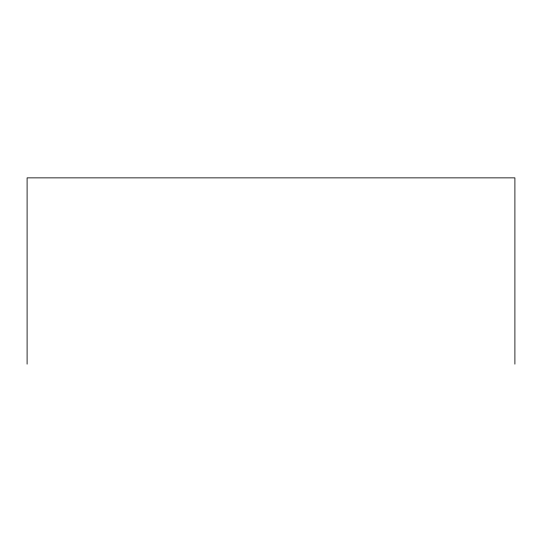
<?xml version="1.0" encoding="UTF-8"?>
<svg xmlns="http://www.w3.org/2000/svg" width="542" height="542" viewBox="0 0 542 542"><rect width="100%" height="100%" fill="white"/><g stroke="black" fill="none" stroke-linecap="round" stroke-linejoin="round"><path stroke-width="0.81" d="M514.9 364.136L514.9 177.864L27.1 177.864L27.1 364.136"/></g></svg>
